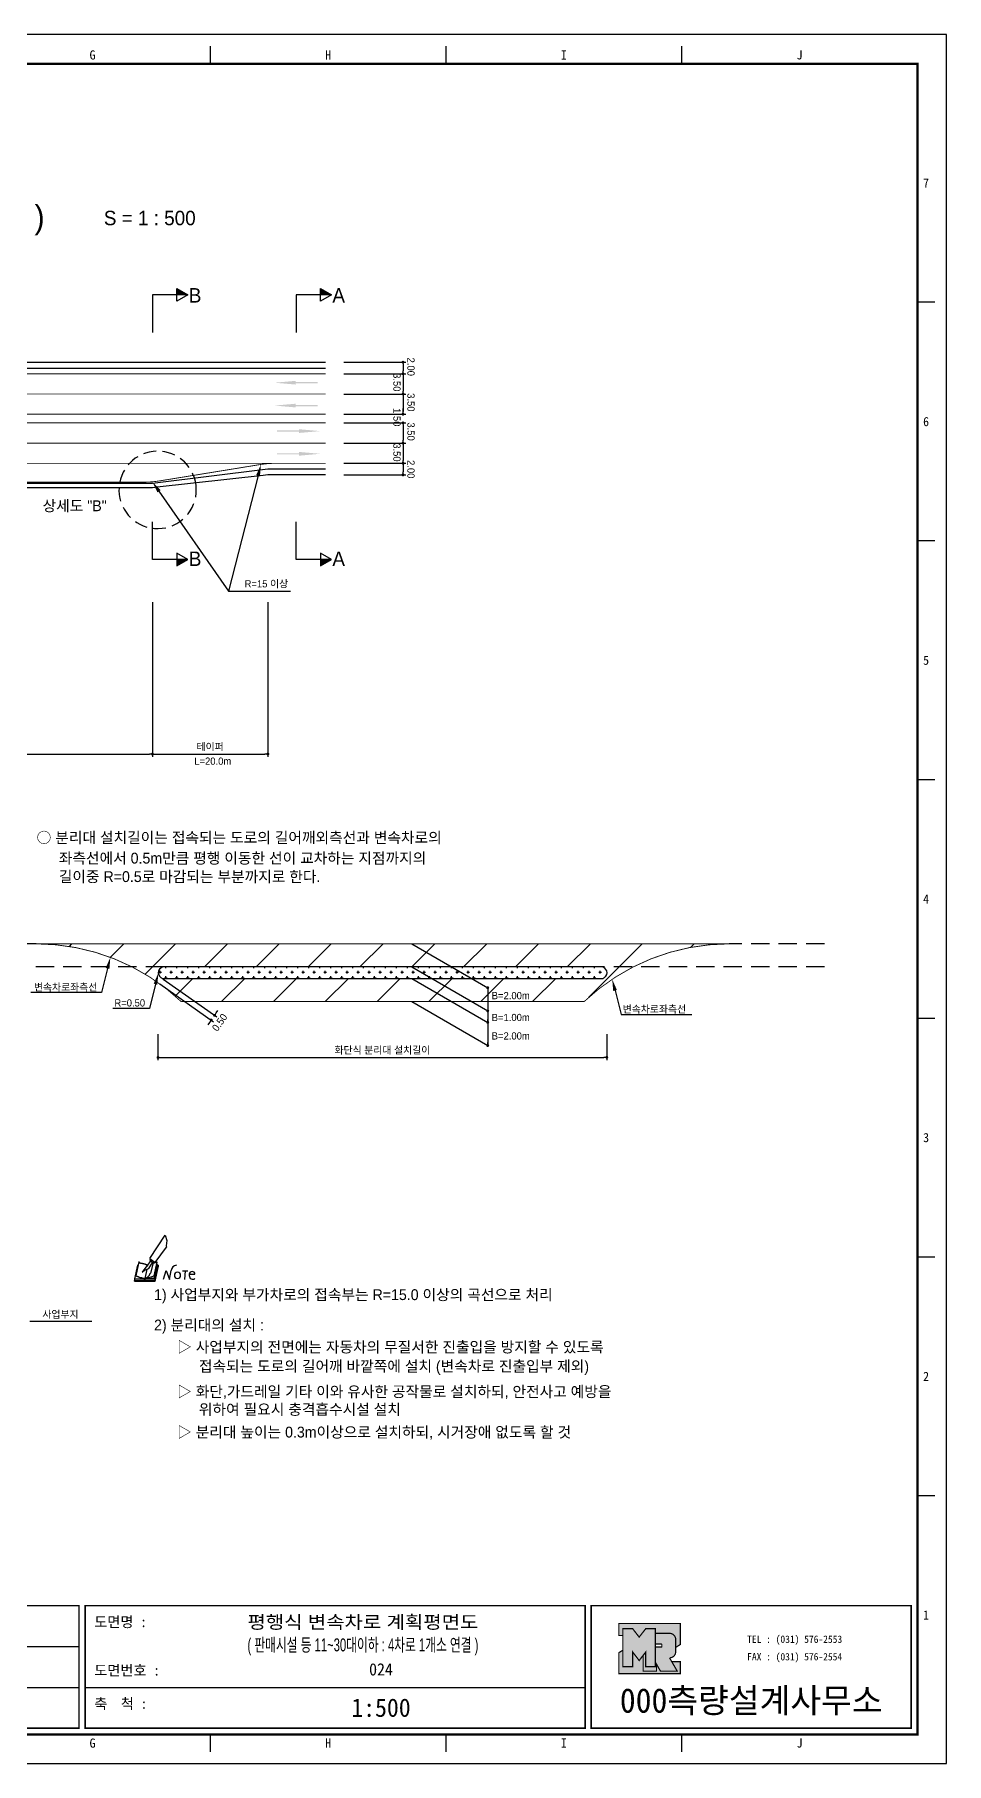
# Model space of a CAD drawing. Header units: millimetres. Extents: x 616 to 1039, y -2 to 297.
# Drawn here: x 881.2 to 1039.2, y -2.4 to 297 of the extents above; entities that cross this region are included whole.
import ezdxf
from ezdxf.enums import TextEntityAlignment as Align

# ---------------------------------------------------------------- set-up
doc = ezdxf.new("R2010")
doc.units = ezdxf.units.MM
doc.linetypes.add('HIDDEN', pattern=[9.525, 6.35, -3.175])
for name, color, linetype in [('CC-GSTR-0004', 4, 'Continuous'), ('CM-LANE-0030', 30, 'Continuous'), ('CZ-DIMT-0002', 7, 'Continuous'), ('CZ-LIN1-0007', 7, 'Continuous'), ('CZ-LIN2-0003', 3, 'Continuous'), ('CZ-LINE-0001', 7, 'Continuous'), ('CZ-TEXT-BOX0', 7, 'Continuous'), ('TITLE', 7, 'Continuous')]:
    doc.layers.add(name, color=color, linetype=linetype)
doc.styles.add('돋움', font='')
doc.styles.add('돋음체', font='')
doc.styles.get('돋움').set_extended_font_data('Dotum')
doc.styles.get('돋음체').set_extended_font_data('DotumChe')

# ---------------------------------------------------------------- blocks, each defined once
blk = doc.blocks.new('note')
for p, q in [((0.85, 3.5), (3.53, 7.57)), ((3.53, 7.57), (3.8, 6.64)), ((3.8, 6.64), (3.69, 5.72)), ((1, 3.1), (0.75, 2.77)), ((0.85, 3.5), (1.8, 2.79)), ((1, 3.4), (0.85, 3.21)), ((0.85, 3.21), (1.52, 2.71)), ((1.8, 2.79), (3.74, 5.46)), ((3.69, 5.72), (3.74, 5.46)), ((-1.24, 2.36), (-1.77, 0)), ((-1.77, 0), (1.77, 0)), ((-1.77, 0), (-1.77, -0.3)), ((-1.53, 0.52), (-1.55, 0.54)), ((-1.01, 2.9), (-1.53, 0.52)), ((-1.48, 0.48), (-1.53, 0.52)), ((-1.43, 0.44), (-1.48, 0.48)), ((-1.38, 0.41), (-1.43, 0.44)), ((-1.33, 0.4), (-1.38, 0.41)), ((-1.27, 0.37), (-1.33, 0.4)), ((-1.22, 0.35), (-1.27, 0.37)), ((-1.13, 2.36), (-1.24, 2.36)), ((-1.17, 0.33), (-1.22, 0.35)), ((-1.12, 0.32), (-1.17, 0.33)), ((-1.02, 0.25), (-1.12, 0.32)), ((-0.97, 0.22), (-1.02, 0.25)), ((-1, 2.9), (-1.01, 2.9)), ((-0.98, 2.85), (-1, 2.9)), ((-0.95, 2.8), (-0.98, 2.85)), ((-0.93, 0.21), (-0.97, 0.22)), ((-0.9, 2.75), (-0.95, 2.8)), ((-0.88, 0.19), (-0.93, 0.21)), ((-0.85, 2.72), (-0.9, 2.75)), ((-0.8, 0.18), (-0.88, 0.19)), ((-0.79, 2.69), (-0.85, 2.72)), ((-0.75, 0.17), (-0.8, 0.18)), ((-0.74, 2.68), (-0.79, 2.69)), ((-0.7, 0.16), (-0.75, 0.17)), ((-0.69, 2.65), (-0.74, 2.68)), ((-0.64, 0.15), (-0.7, 0.16)), ((-0.64, 2.65), (-0.69, 2.65)), ((-0.59, 2.63), (-0.64, 2.65)), ((-0.58, 0.14), (-0.64, 0.15)), ((-0.54, 2.62), (-0.59, 2.63)), ((-0.53, 0.13), (-0.58, 0.14)), ((-0.48, 2.61), (-0.54, 2.62)), ((-0.48, 0.12), (-0.53, 0.13)), ((-0.43, 2.61), (-0.48, 2.61)), ((-0.43, 0.11), (-0.48, 0.12)), ((0.75, 2.77), (-0.46, 1.16)), ((0.37, 2.24), (-0.46, 1.16)), ((-0.46, 1.16), (-0.08, 1.47)), ((-0.38, 2.59), (-0.43, 2.61)), ((-0.38, 0.08), (-0.43, 0.11)), ((-0.33, 2.59), (-0.38, 2.59)), ((-0.29, 0.06), (-0.38, 0.08)), ((-0.27, 2.58), (-0.33, 2.59)), ((-0.23, 0.05), (-0.29, 0.06)), ((-0.22, 2.57), (-0.27, 2.58)), ((-0.16, 0.04), (-0.23, 0.05)), ((-0.17, 2.56), (-0.22, 2.57)), ((-0.12, 2.55), (-0.17, 2.56)), ((-0.11, 0.03), (-0.16, 0.04)), ((-0.07, 2.53), (-0.12, 2.55)), ((-0.04, 0.02), (-0.11, 0.03)), ((-0.08, 1.47), (0.72, 1.75)), ((-0.01, 2.51), (-0.07, 2.53)), ((-0.05, -0.3), (-0.05, 0)), ((0, 0), (-0.04, 0.02)), ((0.04, 2.5), (-0.01, 2.51)), ((0.37, 1.63), (0, 0)), ((0, 0), (1.6, 0.53)), ((0, 0), (1.65, 0.18)), ((0, 0.01), (0.06, 0.04)), ((0, -0.3), (0, 0)), ((0.09, 2.48), (0.04, 2.5)), ((0.05, -0.3), (0.05, 0)), ((0.06, 0.04), (0.11, 0.07)), ((0.14, 2.48), (0.09, 2.48)), ((0.11, 0.07), (0.16, 0.09)), ((0.2, 2.47), (0.14, 2.48)), ((0.16, 0.09), (0.21, 0.12)), ((0.26, 2.43), (0.18, 2.46)), ((0.21, 0.12), (0.27, 0.14)), ((0.34, 2.4), (0.26, 2.43)), ((0.27, 0.14), (0.36, 0.19)), ((0.45, 2.37), (0.34, 2.4)), ((0.36, 0.19), (0.41, 0.22)), ((0.41, 0.22), (0.46, 0.27)), ((0.46, 0.27), (0.51, 0.3)), ((0.51, 0.3), (0.56, 0.34)), ((0.56, 0.34), (0.6, 0.4)), ((0.6, 0.4), (0.64, 0.45)), ((0.64, 0.45), (0.67, 0.51)), ((0.67, 0.51), (0.74, 0.58)), ((0.72, 1.75), (1.16, 2.53)), ((0.74, 0.58), (0.79, 0.63)), ((0.79, 0.63), (0.83, 0.68)), ((0.83, 0.68), (0.86, 0.73)), ((0.86, 0.73), (0.89, 0.79)), ((0.89, 0.84), (0.92, 0.89)), ((0.89, 0.79), (0.89, 0.84)), ((0.92, 0.89), (0.96, 0.95)), ((0.96, 0.95), (1.01, 0.97)), ((1.47, 2.74), (1.01, 0.97)), ((1.16, 2.53), (1.37, 2.82)), ((2.13, 2.84), (1.44, 2.63)), ((1.52, 2.71), (1.66, 2.9)), ((1.6, 0.53), (2.13, 2.84)), ((1.65, 0.18), (2.19, 2.48)), ((1.77, 0), (2.3, 2.36)), ((1.77, -0.3), (2.3, 2.07)), ((1.77, -0.38), (2.3, 1.99)), ((1.77, -0.44), (2.3, 1.93)), ((1.77, 0), (1.77, -0.3)), ((2.19, 2.48), (2.04, 2.47)), ((2.3, 2.36), (2.16, 2.36)), ((2.3, 2.36), (2.3, 2.07)), ((3.21, -0.08), (3.68, 1.4)), ((3.68, 1.4), (4.26, -0.14)), ((4.26, -0.14), (4.56, 1.44)), ((6.55, 1.34), (7.46, 1.34)), ((7.01, 1.34), (6.87, -0.11)), ((7.71, 0.77), (7.71, 0.55)), ((7.71, 0.77), (8.67, 0.77)), ((-1.77, -0.3), (1.77, -0.3)), ((-1.77, -0.43), (-1.77, -0.3)), ((-1.77, -0.37), (1.77, -0.37)), ((-1.77, -0.43), (1.77, -0.43))]:
    blk.add_line(p, q)
for centre, major_axis, start_param, end_param in [((0.4, 2.31), (0.0702, 0.0702), 3.283946, 6.425539), ((5.68, 1.23), (-0.806, 0.806), -0.591174, 0.597824), ((5.66, 0.58), (-0.378, 0.378), 3.926991, 10.210176), ((8.3, 0.49), (0.422, 0.422), 2.265602, 4.634911), ((8.19, 0.77), (-0.342, 0.342), 3.926991, 7.068583)]:
    blk.add_ellipse(centre, major_axis=major_axis, ratio=1, start_param=start_param, end_param=end_param)
blk = doc.blocks.new('_Dot')
at = {"color": 0, "linetype": 'ByBlock', "lineweight": -2}
blk.add_line((-0.5, 0), (-1, 0), dxfattribs=at)
at = {"color": 0, "linetype": 'ByBlock', "const_width": 0.5}
blk.add_lwpolyline([(-0.25, 0, 1), (0.25, 0, 1)], format="xyb", close=True, dxfattribs=at)

msp = doc.modelspace()

# ---------------------------------------------------------------- hatches: boundary and pattern name
at = {"layer": 'CM-LANE-0030'}
h = msp.add_hatch(dxfattribs=at)
h.set_pattern_fill('ANSI31', color=256, scale=2, style=0)
h.set_pattern_definition([(45, (-398.3884, 595.6245), (-4.490128, 4.490128), [])])
h.paths.add_polyline_path([(976.4, 129.52, -0.191871), (1001.5, 139.52), (881.5, 139.52, -0.191871), (906.6, 129.52)])
h.paths.add_polyline_path([(903.32, 133.52, 0.002096), (903.06, 133.7, -0.732581), (903.64, 135.52), (979.37, 135.52, -0.732581), (979.94, 133.7, 0.002096), (979.68, 133.52)], flags=16)
at = {"layer": 'CZ-LIN1-0007'}
for points in [[(926.42, 237.01), (926.42, 236.79), (930.25, 236.8), (930.25, 236.58), (926.42, 236.58), (926.42, 236.37), (922.77, 236.69)], [(926.42, 233.05), (926.42, 232.84), (930.25, 232.84), (930.25, 232.62), (926.42, 232.62), (926.42, 232.41), (922.77, 232.73)], [(927.03, 228.63), (927.03, 228.42), (923.21, 228.42), (923.21, 228.2), (927.03, 228.2), (927.03, 227.99), (930.68, 228.31)], [(927.03, 224.7), (927.03, 224.48), (923.21, 224.48), (923.21, 224.27), (927.03, 224.27), (927.03, 224.05), (930.68, 224.38)]]:
    msp.add_hatch(color=256, dxfattribs=at).paths.add_polyline_path(points)
at = {"layer": 'CZ-LIN2-0003'}
h = msp.add_hatch(dxfattribs=at)
h.set_pattern_fill('CROSS', color=256, scale=0.15, style=0)
h.set_pattern_definition([(0, (-398.3884, 595.6245), (0.9525, 0.9525), [0.47625, -1.42875]), (90, (-398.1503, 595.3864), (-0.9525, 0.9525), [0.47625, -1.42875])])
h.paths.add_polyline_path([(903.64, 135.52, 0.732581), (903.06, 133.7, -0.002096), (903.32, 133.52), (979.68, 133.52, -0.002096), (979.94, 133.7, 0.732581), (979.37, 135.52)])
at = {"layer": 'CZ-LINE-0001'}
for points in [[(905.85, 253), (905.85, 251.9), (907.75, 251.9)], [(930.73, 253), (930.73, 251.9), (932.63, 251.9)], [(907.75, 206.07), (905.85, 206.07), (905.85, 204.97)], [(932.63, 206.07), (930.73, 206.07), (930.73, 204.97)]]:
    msp.add_hatch(color=256, dxfattribs=at).paths.add_polyline_path(points)
at = {"layer": 'TITLE', "ltscale": 150}
h = msp.add_hatch(color=8, dxfattribs=at)
edge = h.paths.add_edge_path()
edge.add_line((993.07, 21.83), (982.41, 21.83))
edge.add_line((982.41, 21.83), (982.41, 19.75))
edge.add_line((982.41, 19.75), (983.11, 19.75))
edge.add_line((983.11, 19.75), (983.11, 20.92))
edge.add_line((983.11, 20.92), (984.81, 20.92))
edge.add_line((984.81, 20.92), (985.93, 19.47))
edge.add_line((985.93, 19.47), (987.06, 20.92))
edge.add_line((987.06, 20.92), (988.75, 20.92))
edge.add_line((988.75, 20.92), (988.75, 20.12))
edge.add_line((988.75, 20.12), (991.19, 20.12))
edge.add_arc((991.19, 19.06), 1.07, 0, 90, ccw=False)
edge.add_line((992.26, 19.06), (992.26, 17.69))
edge.add_line((992.26, 17.69), (993.07, 18.2))
edge.add_line((993.07, 18.2), (993.07, 21.83))
h.paths.add_polyline_path([(986.62, 16.3), (985.93, 15.42), (984.81, 16.88), (984.81, 14.36), (983.11, 14.36), (983.11, 17.21), (982.41, 16.77), (982.41, 13.14), (993.07, 13.14), (993.07, 15.22), (991.58, 15.22), (992.53, 13.57), (989.63, 13.57), (988.93, 14.78), (988.93, 13.57), (986.62, 13.57)])
msp.add_hatch(color=5, dxfattribs=at).paths.add_polyline_path([(988.75, 20.92), (987.06, 20.92), (985.93, 19.47), (984.81, 20.92), (983.11, 20.92), (983.11, 14.36), (984.81, 14.36), (984.81, 16.88), (985.93, 15.42), (987.06, 16.88), (987.06, 14.36), (988.75, 14.36)])
h = msp.add_hatch(color=161, dxfattribs=at)
edge = h.paths.add_edge_path()
edge.add_arc((991.19, 19.06), 1.07, 360, 450)
edge.add_line((991.19, 20.12), (988.75, 20.12))
edge.add_line((988.75, 20.12), (988.75, 18.27))
edge.add_line((988.75, 18.27), (989.75, 18.27))
edge.add_arc((989.75, 18.16), 0.113, 0, 90, ccw=False)
edge.add_line((989.86, 18.16), (989.86, 17.85))
edge.add_arc((989.75, 17.85), 0.113, 270, 360, ccw=False)
edge.add_line((989.75, 17.74), (988.75, 17.74))
edge.add_line((988.75, 17.74), (988.75, 14.36))
edge.add_line((988.75, 14.36), (987.06, 14.36))
edge.add_line((987.06, 14.36), (987.06, 16.88))
edge.add_line((987.06, 16.88), (986.62, 16.3))
edge.add_line((986.62, 16.3), (986.62, 13.57))
edge.add_line((986.62, 13.57), (988.93, 13.57))
edge.add_line((988.93, 13.57), (988.93, 14.78))
edge.add_line((988.93, 14.78), (989.63, 13.57))
edge.add_line((989.63, 13.57), (992.53, 13.57))
edge.add_line((992.53, 13.57), (991.19, 15.88))
edge.add_arc((991.19, 16.95), 1.07, 270, 360)
edge.add_line((992.26, 16.95), (992.26, 19.06))

# ---------------------------------------------------------------- linework, layer by layer
at = {"color": 0, "linetype": 'ByBlock', "lineweight": -2}
for p, q in [((945.03, 239.98), (945.03, 239.73)), ((945.03, 238.48), (945.03, 238.73)), ((945.03, 237.98), (945.03, 237.73)), ((945.03, 234.98), (945.03, 235.23)), ((945.03, 234.48), (945.03, 234.23)), ((945.03, 231.48), (945.03, 231.73)), ((945.03, 231.48), (945.03, 231.73)), ((945.03, 229.48), (945.03, 229.23)), ((945.03, 229.48), (945.03, 229.23)), ((945.03, 226.48), (945.03, 226.73)), ((945.03, 225.98), (945.03, 225.73)), ((945.03, 222.98), (945.03, 223.23)), ((945.03, 222.48), (945.03, 222.23)), ((945.03, 220.98), (945.03, 221.23)), ((959.7, 131.67), (959.7, 131.42)), ((911.66, 126.13), (911.52, 125.92)), ((912.53, 127.35), (912.67, 127.56)), ((959.7, 127.67), (959.7, 127.42)), ((959.7, 126.17), (959.7, 126.42)), ((959.7, 122.17), (959.7, 122.42))]:
    msp.add_line(p, q, dxfattribs=at)
at = {"color": 0, "linetype": 'ByBlock', "const_width": 0.25}
for points in [[(945.03, 240.11, 1), (945.03, 240.36, 1)], [(945.03, 238.11, 1), (945.03, 238.36, 1)], [(945.03, 238.36, 1), (945.03, 238.11, 1)], [(945.03, 234.61, 1), (945.03, 234.86, 1)], [(945.03, 234.86, 1), (945.03, 234.61, 1)], [(945.03, 231.36, 1), (945.03, 231.11, 1)], [(945.03, 231.36, 1), (945.03, 231.11, 1)], [(945.03, 229.61, 1), (945.03, 229.86, 1)], [(945.03, 229.61, 1), (945.03, 229.86, 1)], [(945.03, 226.11, 1), (945.03, 226.36, 1)], [(945.03, 226.36, 1), (945.03, 226.11, 1)], [(945.03, 222.86, 1), (945.03, 222.61, 1)], [(945.03, 222.61, 1), (945.03, 222.86, 1)], [(945.03, 220.86, 1), (945.03, 220.61, 1)], [(959.7, 131.79, 1), (959.7, 132.04, 1)], [(911.74, 126.23, 1), (911.88, 126.43, 1)], [(912.45, 127.25, 1), (912.31, 127.05, 1)], [(959.7, 127.79, 1), (959.7, 128.04, 1)], [(959.7, 126.04, 1), (959.7, 125.79, 1)], [(959.7, 122.04, 1), (959.7, 121.79, 1)]]:
    msp.add_lwpolyline(points, format="xyb", close=True, dxfattribs=at)
at = {"layer": 'CC-GSTR-0004'}
for p, q in [((731.61, 240.23), (931.61, 240.23)), ((731.61, 239.23), (931.61, 239.23))]:
    msp.add_line(p, q, dxfattribs=at)
for points in [[(931.61, 221.73), (922.55, 221.73, 0.031099), (920.68, 221.62), (920.68, 221.62), (902.54, 219.35), (902.54, 219.35, -0.031099), (900.68, 219.23), (841.61, 219.23, 0.414214), (826.86, 204.48)], [(931.61, 220.73), (922.45, 220.73), (922.45, 220.73, 0.028015), (920.78, 220.64), (920.78, 220.64), (902.45, 218.58, -0.028015), (900.77, 218.48), (900.77, 218.48), (841.61, 218.48, 0.414214), (827.61, 204.48)]]:
    msp.add_lwpolyline(points, format="xyb", dxfattribs=at)
at = {"layer": 'CM-LANE-0030', "const_width": 0.15}
for points in [[(731.61, 231.23), (931.61, 231.23)], [(731.61, 229.73), (931.61, 229.73)]]:
    msp.add_lwpolyline(points, dxfattribs=at)
msp.add_lwpolyline([(881.5, 139.52), (1001.5, 139.52, 0.191871), (976.4, 129.52), (906.6, 129.52, 0.191871)], format="xyb", close=True, dxfattribs=at)
at = {"layer": 'CZ-LIN1-0007', "const_width": 0.15}
for points in [[(731.61, 238.23), (931.61, 238.23)], [(841.61, 222.73), (882.22, 222.73)]]:
    msp.add_lwpolyline(points, dxfattribs=at)
at = {"layer": 'CZ-LIN1-0007', "linetype": 'HIDDEN', "const_width": 0.15}
for points in [[(731.61, 234.73), (931.61, 234.73)], [(731.61, 226.23), (931.61, 226.23)], [(882.22, 222.73), (922.82, 222.73)]]:
    msp.add_lwpolyline(points, dxfattribs=at)
at = {"layer": 'CZ-LIN1-0007', "const_width": 0.15}
msp.add_lwpolyline([(931.61, 222.73), (922.82, 222.73, 0.040295), (920.42, 222.54), (920.42, 222.54), (902.81, 219.68), (902.81, 219.68, -0.040295), (900.4, 219.48), (900.4, 219.48), (841.61, 219.48, 0.414214), (826.61, 204.48)], format="xyb", dxfattribs=at)
at = {"layer": 'CZ-LIN2-0003'}
msp.add_lwpolyline([(979.68, 133.52, -0.002096), (979.94, 133.7, 0.732581), (979.37, 135.52), (903.64, 135.52, 0.732581), (903.06, 133.7, -0.002096), (903.32, 133.52)], format="xyb", close=True, dxfattribs=at)
at = {"layer": 'CZ-LINE-0001'}
for p, q in [((907.75, 251.9), (901.61, 251.9)), ((901.61, 251.9), (901.61, 245.36)), ((905.85, 250.8), (905.85, 253)), ((905.85, 253), (907.75, 251.9)), ((907.75, 251.9), (905.85, 250.8)), ((932.63, 251.9), (926.49, 251.9)), ((926.49, 251.9), (926.49, 245.36)), ((930.73, 250.8), (930.73, 253)), ((930.73, 253), (932.63, 251.9)), ((932.63, 251.9), (930.73, 250.8)), ((934.8, 240.23), (945.53, 240.23)), ((945.03, 239.73), (945.03, 238.73)), ((934.8, 238.23), (945.53, 238.23)), ((934.8, 238.23), (945.53, 238.23)), ((945.03, 237.73), (945.03, 235.23)), ((934.8, 234.73), (945.53, 234.73)), ((934.8, 234.73), (945.53, 234.73)), ((945.03, 234.23), (945.03, 231.73)), ((934.8, 231.23), (945.53, 231.23)), ((934.8, 231.23), (945.53, 231.23)), ((945.03, 231.73), (945.03, 232.23)), ((934.8, 229.73), (945.53, 229.73)), ((934.8, 229.73), (945.53, 229.73)), ((945.03, 229.23), (945.03, 228.73)), ((945.03, 229.23), (945.03, 226.73)), ((934.8, 226.23), (945.53, 226.23)), ((934.8, 226.23), (945.53, 226.23)), ((945.03, 225.73), (945.03, 223.23)), ((934.8, 222.73), (945.53, 222.73)), ((934.8, 222.73), (945.53, 222.73)), ((945.03, 222.23), (945.03, 221.23)), ((934.8, 220.73), (945.53, 220.73)), ((901.61, 206.07), (901.61, 212.61)), ((926.49, 206.07), (926.49, 212.61)), ((907.75, 206.07), (905.85, 207.17)), ((905.85, 207.17), (905.85, 204.97)), ((932.63, 206.07), (930.73, 207.17)), ((930.73, 207.17), (930.73, 204.97)), ((907.75, 206.07), (901.61, 206.07)), ((905.85, 204.97), (907.75, 206.07)), ((932.63, 206.07), (926.49, 206.07)), ((930.73, 204.97), (932.63, 206.07)), ((914.77, 200.62), (925.55, 200.62)), ((901.61, 198.66), (901.61, 171.89)), ((901.61, 198.66), (901.61, 171.89)), ((921.61, 198.66), (921.61, 171.89)), ((842.11, 172.39), (901.11, 172.39)), ((902.11, 172.39), (921.11, 172.39)), ((946.54, 139.52), (959.7, 131.92)), ((946.54, 135.52), (959.7, 127.92)), ((902.9, 132.59), (912.22, 126.04)), ((903.47, 133.41), (912.79, 126.86)), ((946.54, 133.52), (959.7, 125.92)), ((959.7, 131.92), (959.7, 121.92)), ((946.54, 129.52), (959.7, 121.92)), ((911.52, 125.92), (911.23, 125.51)), ((912.67, 127.56), (912.96, 127.97)), ((902.58, 123.89), (902.58, 119.36)), ((980.32, 123.89), (980.32, 119.36)), ((903.08, 119.86), (979.82, 119.86)), ((880.39, 74.21), (891.11, 74.21))]:
    msp.add_line(p, q, dxfattribs=at)
at = {"layer": 'CZ-LINE-0001', "linetype": 'HIDDEN', "ltscale": 0.35}
msp.add_line((909.17, 218.92), (909.17, 218.92), dxfattribs=at)
at = {"layer": 'CZ-LINE-0001', "linetype": 'HIDDEN', "ltscale": 0.5}
for p, q in [((881.5, 139.52), (864.98, 139.52)), ((1018.03, 139.52), (1001.5, 139.52)), ((903.64, 135.52), (864.98, 135.52)), ((1018.03, 135.52), (979.37, 135.52))]:
    msp.add_line(p, q, dxfattribs=at)
at = {"layer": 'CZ-LINE-0001'}
for points in [[(919.92, 220.6), (914.77, 200.62)], [(902.75, 217.89), (914.77, 200.62)], [(893.84, 135.26), (892.79, 131.07), (880.56, 131.07)], [(902.15, 132.53), (901.1, 128.35), (894.76, 128.35)]]:
    msp.add_lwpolyline(points, dxfattribs=at)
at = {"layer": 'CZ-LINE-0001', "extrusion": (0, 0, -1)}
msp.add_lwpolyline([(-981.75, 131.45), (-982.8, 127.27), (-995.03, 127.27)], dxfattribs=at)
at = {"layer": 'CZ-LINE-0001', "linetype": 'HIDDEN', "ltscale": 0.35}
msp.add_arc((902.52, 218.13), 6.7, 6.7667, 6.749, dxfattribs=at)
at = {"layer": 'CZ-LINE-0001'}
for points in [[(919.59, 220.69), (920.42, 222.54), (920.24, 220.52)], [(902.48, 217.7), (901.61, 219.53), (903.02, 218.08)], [(893.52, 135.34), (894.33, 137.19), (894.16, 135.17)], [(901.83, 132.62), (902.64, 134.47), (902.47, 132.45)]]:
    msp.add_solid(points, dxfattribs=at)
at = {"layer": 'CZ-LINE-0001', "extrusion": (0, 0, -1)}
msp.add_solid([(-982.07, 131.53), (-981.26, 133.39), (-981.43, 131.37)], dxfattribs=at)
at = {"layer": 'TITLE', "color": 7, "linetype": 'Continuous'}
for p, q in [((911.65, 291.93), (911.65, 294.96)), ((952.47, 291.93), (952.47, 294.96)), ((993.3, 291.93), (993.3, 294.96)), ((1037.15, 250.61), (1034.12, 250.61)), ((1037.15, 209.28), (1034.12, 209.28)), ((1037.15, 167.95), (1034.12, 167.95)), ((1037.15, 126.62), (1034.12, 126.62)), ((1037.15, 85.29), (1034.12, 85.29)), ((1037.15, 43.96), (1034.12, 43.96)), ((911.65, -0.39), (911.65, 2.63)), ((952.47, -0.39), (952.47, 2.63)), ((993.3, -0.39), (993.3, 2.63))]:
    msp.add_line(p, q, dxfattribs=at)
at = {"layer": 'TITLE', "ltscale": 150}
for p, q in [((802.28, 17.84), (888.89, 17.84)), ((802.28, 10.77), (888.89, 10.77)), ((889.95, 10.77), (976.56, 10.77))]:
    msp.add_line(p, q, dxfattribs=at)
at = {"layer": 'TITLE'}
msp.add_line((1034.23, 2.63), (625.37, 2.63), dxfattribs=at)
msp.add_lwpolyline([(615.8, -2.4), (1039.16, -2.4), (1039.16, 296.97), (615.8, 296.97)], close=True, dxfattribs=at)
at = {"layer": 'TITLE', "linetype": 'Continuous', "const_width": 0.403}
msp.add_lwpolyline([(625.88, 2.63), (625.88, 291.93), (1034.12, 291.93), (1034.12, 2.63)], close=True, dxfattribs=at)
at = {"layer": 'TITLE', "ltscale": 150}
for points, const_width in [([(888.89, 3.69), (802.28, 3.69), (802.28, 24.91), (888.89, 24.91)], 0.265), ([(889.95, 24.91), (976.56, 24.91), (976.56, 3.69), (889.95, 3.69)], 0.265), ([(1033.06, 24.91), (1033.06, 3.69), (977.62, 3.69), (977.62, 24.91), (1033.06, 24.91)], 0.265), ([(988.75, 20.92), (987.06, 20.92), (985.93, 19.47), (984.81, 20.92), (983.11, 20.92), (983.11, 14.36), (984.81, 14.36), (984.81, 16.88), (985.93, 15.42), (987.06, 16.88), (987.06, 14.36), (988.75, 14.36)], 0.212), ([(986.62, 16.3), (985.93, 15.42), (984.81, 16.88), (984.81, 14.36), (983.11, 14.36), (983.11, 17.21), (982.41, 16.77), (982.41, 13.14), (993.07, 13.14), (993.07, 15.22), (991.58, 15.22), (992.53, 13.57), (989.63, 13.57), (988.93, 14.78), (988.93, 13.57), (986.62, 13.57)], 0.212)]:
    msp.add_lwpolyline(points, close=True, dxfattribs=dict(at, const_width=const_width))
at = {"layer": 'TITLE', "ltscale": 150, "const_width": 0.212}
for points in [[(993.07, 21.83), (982.41, 21.83), (982.41, 19.75), (983.11, 19.75), (983.11, 20.92), (984.81, 20.92), (985.93, 19.47), (987.06, 20.92), (988.75, 20.92), (988.75, 20.12), (991.19, 20.12, -0.414214), (992.26, 19.06), (992.26, 17.69), (993.07, 18.2)], [(992.26, 19.06, 0.414214), (991.19, 20.12), (988.75, 20.12), (988.75, 18.27), (989.75, 18.27, -0.414214), (989.86, 18.16), (989.86, 17.85, -0.414214), (989.75, 17.74), (988.75, 17.74), (988.75, 14.36), (987.06, 14.36), (987.06, 16.88), (986.62, 16.3), (986.62, 13.57), (988.93, 13.57), (988.93, 14.78), (989.63, 13.57), (992.53, 13.57), (991.19, 15.88, 0.414214), (992.26, 16.95)]]:
    msp.add_lwpolyline(points, format="xyb", close=True, dxfattribs=at)

# ---------------------------------------------------------------- block references
at = {"layer": 'CZ-LINE-0001', "xscale": 0.5, "yscale": 0.5, "zscale": 0.5}
for p in [(901.61, 172.39), (921.61, 172.39), (980.32, 119.86)]:
    msp.add_blockref('_Dot', p, dxfattribs=at)
at = {"layer": 'CZ-LINE-0001', "xscale": 0.5, "yscale": 0.5, "zscale": 0.5, "rotation": 180}
for p in [(901.61, 172.39), (902.58, 119.86)]:
    msp.add_blockref('_Dot', p, dxfattribs=at)
at = {"layer": 'CZ-TEXT-BOX0'}
msp.add_blockref('note', (900.3, 81.53), dxfattribs=at)

# ---------------------------------------------------------------- texts
at = {"layer": 'CZ-DIMT-0002', "style": '돋움'}
for s, height, p in [('B', 2.5, (909.01, 251.82)), ('A', 2.5, (933.88, 251.82)), ('상세도 "B"', 1.875, (888.15, 215.38)), ('B', 2.5, (909.01, 206.2)), ('A', 2.5, (933.88, 206.2)), ('R=15 이상', 1.25, (921.36, 201.87)), ('L=20.0m', 1.25, (912.07, 171.16))]:
    msp.add_text(s, height=height, dxfattribs=at).set_placement(p, align=Align.MIDDLE_CENTER)
for s, p in [('2.00', (945.78, 241.04)), ('3.50', (943.35, 238.35)), ('3.50', (945.78, 234.88)), ('1.50', (943.35, 232.3)), ('3.50', (945.78, 229.82)), ('3.50', (943.35, 226.21)), ('2.00', (945.78, 223.29))]:
    msp.add_text(s, height=1.25, rotation=270, dxfattribs=at).set_placement(p)
for s, p in [('○ 분리대 설치길이는 접속되는 도로의 길어깨외측선과 변속차로의', (881.55, 157.92)), ('좌측선에서 0.5m만큼 평행 이동한 선이 교차하는 지점까지의', (885.4, 154.36)), ('길이중 R=0.5로 마감되는 부분까지로 한다.', (885.4, 151.16)), ('1) 사업부지와 부가차로의 접속부는 R=15.0 이상의 곡선으로 처리', (901.9, 78.77)), ('2) 분리대의 설치 :', (901.9, 73.51)), ('▷ 사업부지의 전면에는 자동차의 무질서한 진출입을 방지할 수 있도록', (905.88, 69.71)), ('접속되는 도로의 길어깨 바깥쪽에 설치 (변속차로 진출입부 제외)', (909.67, 66.38)), ('▷ 화단,가드레일 기타 이와 유사한 공작물로 설치하되, 안전사고 예방을', (905.88, 61.98)), ('위하여 필요시 충격흡수시설 설치', (909.67, 58.91)), ('▷ 분리대 높이는 0.3m이상으로 설치하되, 시거장애 없도록 할 것', (905.88, 54.97))]:
    msp.add_text(s, height=1.875, dxfattribs=at).set_placement(p, align=Align.MIDDLE_LEFT)
for s, p in [('변속차로좌측선', (881.09, 131.39)), ('R=0.50', (895.03, 128.67)), ('B=2.00m', (960.39, 129.93)), ('변속차로좌측선', (983.08, 127.59)), ('B=1.00m', (960.39, 126.15)), ('B=2.00m', (960.39, 122.95)), ('사업부지', (882.55, 74.74))]:
    msp.add_text(s, height=1.25, dxfattribs=at).set_placement(p)
at = {"layer": 'CZ-DIMT-0002', "insert": (913.27, 125.91), "char_height": 1.25, "attachment_point": 5, "rotation": 54.9032, "style": '돋움'}
msp.add_mtext('\\A1;0.50', dxfattribs=at)
at = {"layer": 'CZ-LINE-0001', "char_height": 1.25, "attachment_point": 5, "style": '돋움'}
for s, insert in [('\\A1;테이퍼', (911.61, 173.58)), ('\\A1;화단식 분리대 설치길이', (941.45, 121.05))]:
    msp.add_mtext(s, dxfattribs=dict(at, insert=insert))
at = {"layer": 'TITLE', "color": 3, "linetype": 'Continuous', "style": '돋음체'}
for s, p in [('G', (891.24, 293.45)), ('H', (932.06, 293.45)), ('I', (972.88, 293.45)), ('J', (1013.71, 293.45)), ('7', (1035.63, 271.28)), ('6', (1035.63, 229.95)), ('5', (1035.63, 188.62)), ('4', (1035.63, 147.29)), ('3', (1035.63, 105.96)), ('2', (1035.63, 64.63)), ('1', (1035.63, 23.3)), ('G', (891.24, 1.12)), ('H', (932.06, 1.12)), ('I', (972.88, 1.12)), ('J', (1013.71, 1.12))]:
    msp.add_text(s, height=1.59, dxfattribs=at).set_placement(p, align=Align.MIDDLE)
at = {"layer": 'TITLE', "style": '돋움'}
msp.add_text('( 판매시설 등 11~30대이하 : 4차로 1개소 연결 )', height=4, dxfattribs=at).set_placement((829.26, 265.43), align=Align.MIDDLE_CENTER)
msp.add_text('S = 1 : 500', height=2.5, dxfattribs=at).set_placement((893.2, 265.21), align=Align.MIDDLE_LEFT)
at = {"layer": 'TITLE', "style": '돋음체'}
for s, p in [('도면명 :', (891.54, 21.2)), ('도면번호 :', (891.54, 12.81)), ('축  척 :', (891.54, 7.05))]:
    msp.add_text(s, height=1.804, dxfattribs=at).set_placement(p)
at = {"layer": 'TITLE', "style": '돋움'}
for s, width, p, p2 in [('평행식 변속차로 계획평면도', 1.010039, (918.08, 20.95), (958.08, 20.95)), ('( 판매시설 등 11~30대이하 : 4차로 1개소 연결 )', 0.580258, (918.08, 17), (958.08, 17))]:
    msp.add_text(s, height=2.25, dxfattribs=dict(at, width=width)).set_placement(p, p2, align=Align.FIT)
at = {"layer": 'TITLE', "color": 180, "style": '돋음체'}
for s, p in [('TEL : (031) 576-2553', (1004.64, 18.47)), ('FAX : (031) 576-2554', (1004.64, 15.44))]:
    msp.add_text(s, height=1.2733, dxfattribs=at).set_placement(p)
at = {"layer": 'TITLE', "linetype": 'Continuous', "style": '돋음체'}
for s, height, p in [('024', 2.122, (941.21, 13.87)), ('1:500', 3.183, (941.21, 7.23))]:
    msp.add_text(s, height=height, dxfattribs=at).set_placement(p, align=Align.MIDDLE)
at = {"layer": 'TITLE', "color": 180, "style": '돋음체'}
msp.add_text('000측량설계사무소', height=4.244, dxfattribs=at).set_placement((1005.34, 6.38), align=Align.CENTER)

doc.saveas('drawing.dxf')
